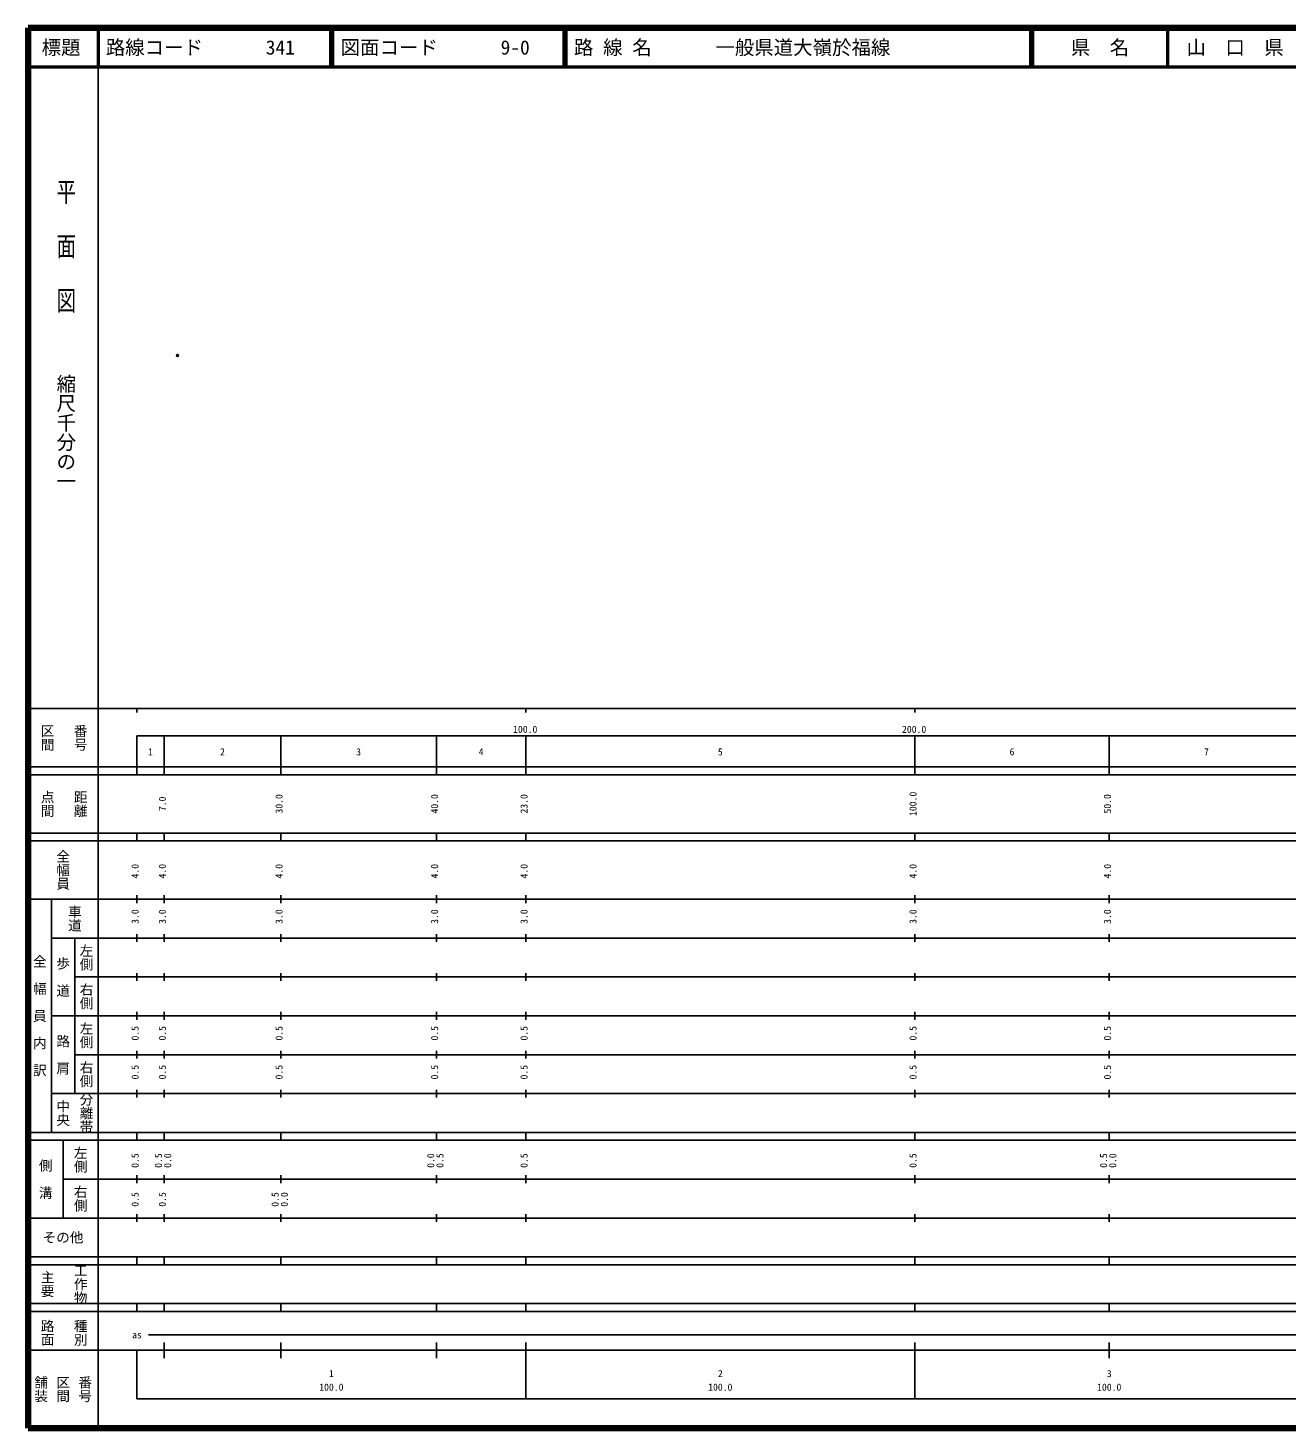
# Model space of a CAD drawing. Units: millimetres on the paper. Extents: x 40 to 680, y 20 to 380.
# Drawn here: x 40 to 363.7, y 20 to 380 of the extents above; entities that cross this region are included whole.
import ezdxf
from ezdxf.enums import TextEntityAlignment as Align

# ---------------------------------------------------------------- set-up
doc = ezdxf.new("R2010")
doc.units = ezdxf.units.MM
doc.header["$PDMODE"] = 32
doc.header["$PDSIZE"] = 0.5
doc.layers.add('S-OTRS', color=6, linetype='Continuous')
doc.layers.add('S-TTL-TXT', color=7, linetype='Continuous')
for name, color, linetype, lineweight in [('S-TTL', 2, 'Continuous', 140), ('S-TTL-BAND', 7, 'Continuous', 25), ('S-TTL-LINE', 7, 'Continuous', 50)]:
    doc.layers.add(name, color=color, linetype=linetype, lineweight=lineweight)
doc.styles.add('@ＭＳ ゴシック', font='')
doc.styles.add('ＭＳ ゴシック', font='')
doc.styles.get('@ＭＳ ゴシック').set_extended_font_data('@MS Gothic')
doc.styles.get('ＭＳ ゴシック').set_extended_font_data('MS Gothic')

msp = doc.modelspace()

# ---------------------------------------------------------------- linework, layer by layer
at = {"layer": 'S-OTRS'}
msp.add_point((78.454, 295.79), dxfattribs=at)
at = {"layer": 'S-TTL'}
for p, q in [((40, 380), (40, 20)), ((680, 380), (40, 380)), ((40, 20), (680, 20))]:
    msp.add_line(p, q, dxfattribs=at)
at = {"layer": 'S-TTL-BAND'}
for p, q in [((58, 370), (58, 20)), ((40, 205), (579, 205)), ((68, 205), (68, 204)), ((168, 205), (168, 204)), ((268, 205), (268, 204)), ((68, 198), (579, 198)), ((68, 198), (68, 188)), ((75, 188), (75, 198)), ((105, 188), (105, 198)), ((145, 188), (145, 198)), ((168, 188), (168, 198)), ((268, 188), (268, 198)), ((318, 188), (318, 198)), ((40, 190), (579, 190)), ((40, 188), (579, 188)), ((40, 173), (579, 173)), ((68, 171), (68, 173)), ((75, 171), (75, 173)), ((105, 171), (105, 173)), ((145, 171), (145, 173)), ((168, 171), (168, 173)), ((268, 171), (268, 173)), ((318, 171), (318, 173)), ((40, 171), (579, 171)), ((40, 156), (579, 156)), ((46, 96), (46, 156)), ((68, 155), (68, 157)), ((75, 155), (75, 157)), ((105, 155), (105, 157)), ((145, 155), (145, 157)), ((168, 155), (168, 157)), ((268, 155), (268, 157)), ((318, 155), (318, 157)), ((46, 146), (579, 146)), ((52, 146), (52, 106)), ((68, 145), (68, 147)), ((75, 145), (75, 147)), ((105, 145), (105, 147)), ((145, 145), (145, 147)), ((168, 145), (168, 147)), ((268, 145), (268, 147)), ((318, 145), (318, 147)), ((68, 135), (68, 137)), ((75, 135), (75, 137)), ((105, 135), (105, 137)), ((145, 135), (145, 137)), ((168, 135), (168, 137)), ((268, 135), (268, 137)), ((318, 135), (318, 137)), ((52, 136), (579, 136)), ((46, 126), (579, 126)), ((68, 125), (68, 127)), ((75, 125), (75, 127)), ((105, 125), (105, 127)), ((145, 125), (145, 127)), ((168, 125), (168, 127)), ((268, 125), (268, 127)), ((318, 125), (318, 127)), ((52, 116), (579, 116)), ((68, 115), (68, 117)), ((75, 115), (75, 117)), ((105, 115), (105, 117)), ((145, 115), (145, 117)), ((168, 115), (168, 117)), ((268, 115), (268, 117)), ((318, 115), (318, 117)), ((46, 106), (579, 106)), ((68, 105), (68, 107)), ((75, 105), (75, 107)), ((105, 105), (105, 107)), ((145, 105), (145, 107)), ((168, 105), (168, 107)), ((268, 105), (268, 107)), ((318, 105), (318, 107)), ((40, 96), (579, 96)), ((40, 94), (579, 94)), ((49, 94), (49, 74)), ((68, 94), (68, 96)), ((75, 94), (75, 96)), ((105, 94), (105, 96)), ((145, 94), (145, 96)), ((168, 94), (168, 96)), ((268, 94), (268, 96)), ((318, 94), (318, 96)), ((49, 84), (579, 84)), ((68, 83), (68, 85)), ((75, 83), (75, 85)), ((105, 83), (105, 85)), ((145, 83), (145, 85)), ((168, 83), (168, 85)), ((268, 83), (268, 85)), ((318, 83), (318, 85)), ((40, 74), (579, 74)), ((68, 73), (68, 75)), ((75, 73), (75, 75)), ((105, 73), (105, 75)), ((145, 73), (145, 75)), ((168, 73), (168, 75)), ((268, 73), (268, 75)), ((318, 73), (318, 75)), ((40, 64), (579, 64)), ((40, 62), (579, 62)), ((68, 62), (68, 64)), ((75, 62), (75, 64)), ((105, 62), (105, 64)), ((145, 62), (145, 64)), ((168, 62), (168, 64)), ((268, 62), (268, 64)), ((318, 62), (318, 64)), ((40, 52), (579, 52)), ((68, 50), (68, 52)), ((75, 50), (75, 52)), ((105, 50), (105, 52)), ((145, 50), (145, 52)), ((168, 50), (168, 52)), ((268, 50), (268, 52)), ((318, 50), (318, 52)), ((40, 50), (579, 50)), ((71, 44), (565, 44)), ((40, 40), (579, 40)), ((68, 40), (68, 27.5)), ((75, 38), (75, 42)), ((105, 38), (105, 42)), ((145, 38), (145, 42)), ((168, 27.5), (168, 42)), ((268, 27.5), (268, 42)), ((318, 38), (318, 42)), ((68, 27.5), (579, 27.5))]:
    msp.add_line(p, q, dxfattribs=at)
at = {"layer": 'S-TTL-LINE'}
for p, q in [((58, 380), (58, 370)), ((117.75, 380), (117.75, 370)), ((118.25, 380), (118.25, 370)), ((177.75, 380), (177.75, 370)), ((178.25, 380), (178.25, 370)), ((297.75, 380), (297.75, 370)), ((298.25, 380), (298.25, 370)), ((333, 380), (333, 370)), ((40, 370), (680, 370))]:
    msp.add_line(p, q, dxfattribs=at)

# ---------------------------------------------------------------- texts
at = {"layer": 'S-TTL-BAND', "style": '@ＭＳ ゴシック', "width": 1.4}
msp.add_text('平  面  図', height=3.666, rotation=270, dxfattribs=at).set_placement((49.777, 306.475), align=Align.MIDDLE_RIGHT)
at = {"layer": 'S-TTL-BAND', "style": '@ＭＳ ゴシック'}
msp.add_text('縮尺千分の一', height=3.666, rotation=270, dxfattribs=at).set_placement((49.777, 261.03), align=Align.MIDDLE_RIGHT)
for s, p in [('区間', (45, 197.5)), ('番号', (53.5, 197.5)), ('点間', (45, 180.5)), ('距離', (53.5, 180.5)), ('全幅員', (49, 163.5)), ('車道', (52, 151)), ('左側', (55, 141)), ('全\u3000幅\u3000員\u3000内\u3000訳', (43, 126)), ('歩\u3000道', (49, 136)), ('右側', (55, 131)), ('左側', (55, 121)), ('路\u3000肩', (49, 116)), ('右側', (55, 111)), ('分離帯', (55, 101)), ('中央', (49, 101)), ('左側', (53.5, 89)), ('側\u3000溝', (44.5, 84)), ('右側', (53.5, 79)), ('工作物', (53.5, 57)), ('主要', (45, 57)), ('路面', (45, 44.5)), ('種別', (53.5, 44.5)), ('舗装', (43.333, 30)), ('区間', (49, 30)), ('番号', (54.667, 30))]:
    msp.add_text(s, height=2.566, rotation=270, dxfattribs=at).set_placement(p, align=Align.MIDDLE_CENTER)
at = {"layer": 'S-TTL-BAND', "style": 'ＭＳ ゴシック'}
for s, p in [('100.0', (167.844, 198.195)), ('200.0', (267.844, 198.195)), ('1', (71.5, 192.405)), ('2', (90, 192.405)), ('3', (125, 192.405)), ('4', (156.5, 192.405)), ('5', (218, 192.405)), ('6', (293, 192.405)), ('7', (343, 192.405)), ('as', (68, 42.5)), ('1', (118, 32.523)), ('2', (218, 32.523)), ('3', (318, 32.523)), ('100.0', (118, 29.033)), ('100.0', (218, 29.033)), ('100.0', (318, 29.033))]:
    msp.add_text(s, height=1.833, dxfattribs=at).set_placement(p, align=Align.BOTTOM_CENTER)
for s, p in [('7.0', (76, 180.5)), ('30.0', (106, 180.5)), ('40.0', (146, 180.5)), ('23.0', (169, 180.5)), ('100.0', (269, 180.5)), ('50.0', (319, 180.5)), ('4.0', (69, 163.174)), ('4.0', (76, 163.174)), ('4.0', (106, 163.174)), ('4.0', (146, 163.174)), ('4.0', (169, 163.174)), ('4.0', (269, 163.174)), ('4.0', (319, 163.174)), ('3.0', (69, 151.5)), ('3.0', (76, 151.5)), ('3.0', (106, 151.5)), ('3.0', (146, 151.5)), ('3.0', (169, 151.5)), ('3.0', (269, 151.5)), ('3.0', (319, 151.5)), ('0.5', (69, 121.5)), ('0.5', (76, 121.5)), ('0.5', (106, 121.5)), ('0.5', (146, 121.5)), ('0.5', (169, 121.5)), ('0.5', (269, 121.5)), ('0.5', (319, 121.5)), ('0.5', (69, 111.5)), ('0.5', (76, 111.5)), ('0.5', (106, 111.5)), ('0.5', (146, 111.5)), ('0.5', (169, 111.5)), ('0.5', (269, 111.5)), ('0.5', (319, 111.5)), ('0.5', (69, 88.764)), ('0.5', (75, 88.764)), ('0.0', (77.37, 88.764)), ('0.0', (145, 88.764)), ('0.5', (147.37, 88.764)), ('0.5', (169, 88.764)), ('0.5', (269, 88.764)), ('0.5', (318, 88.764)), ('0.0', (320.37, 88.764)), ('0.5', (69, 78.764)), ('0.5', (76, 78.764)), ('0.5', (105, 78.764)), ('0.0', (107.37, 78.764))]:
    msp.add_text(s, height=1.833, rotation=90, dxfattribs=at).set_placement(p, align=Align.BOTTOM_CENTER)
msp.add_text('その他', height=2.566, dxfattribs=at).set_placement((49, 69), align=Align.MIDDLE_CENTER)
at = {"layer": 'S-TTL-TXT', "style": 'ＭＳ ゴシック'}
for s, p in [('標題', (48.5, 375)), ('県\u3000名', (315.625, 375)), ('山\u3000口\u3000県', (350.375, 375))]:
    msp.add_text(s, height=3.666, dxfattribs=at).set_placement(p, align=Align.MIDDLE_CENTER)
for s, p in [('路線コード', (60, 375)), ('341', (101.142, 375)), ('図面コード', (120.38, 375)), ('9-0', (161.521, 375)), ('路 線 名', (180.38, 375)), ('一般県道大嶺於福線', (216.734, 375))]:
    msp.add_text(s, height=3.666, dxfattribs=at).set_placement(p, align=Align.MIDDLE_LEFT)

doc.saveas('drawing.dxf')
